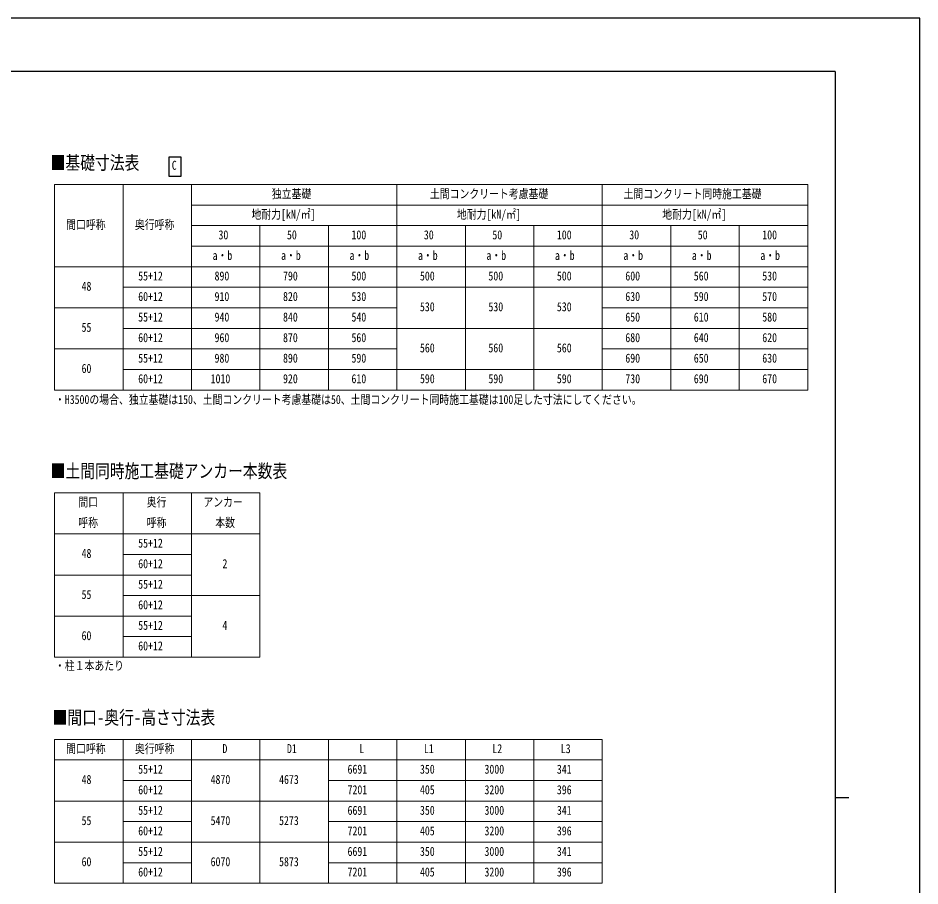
# Model space of a CAD drawing. Units: millimetres, scale not verified. Extents: x -16820 to 16820, y -11880 to 11880.
# Drawn here: x 3646 to 16820, y -789 to 11880 of the extents above; entities that cross this region are included whole.
import ezdxf
from ezdxf.enums import TextEntityAlignment as Align

# ---------------------------------------------------------------- set-up
doc = ezdxf.new("R2010")
doc.units = ezdxf.units.MM
doc.header["$LTSCALE"] = 50
doc.layers.add('0-1_TABLE1', color=7, linetype='Continuous', lineweight=18)
doc.layers.add('0-2_USER1', color=3, linetype='Continuous')
doc.layers.add('0-8_YKK_ZWAK', color=7, linetype='Continuous')
doc.styles.add('ＭＳ ゴシック', font='')
doc.styles.get('ＭＳ ゴシック').set_extended_font_data('MS Gothic')

msp = doc.modelspace()

# ---------------------------------------------------------------- linework, layer by layer
at = {"layer": '0-1_TABLE1'}
for p, q in [((4180, 9450), (15180, 9450)), ((4180, 9450), (4180, 6450)), ((5180, 9450), (5180, 6450)), ((9180, 9450), (9180, 6450)), ((12180, 9450), (12180, 6450)), ((6180, 9150), (15180, 9150)), ((6180, 8850), (15180, 8850)), ((7180, 8850), (7180, 6450)), ((8180, 8850), (8180, 6450)), ((10180, 8850), (10180, 6450)), ((11180, 8850), (11180, 6450)), ((13180, 8850), (13180, 6450)), ((14180, 8850), (14180, 6450)), ((6180, 8550), (15180, 8550)), ((5180, 7950), (15180, 7950)), ((4180, 7650), (9180, 7650)), ((12180, 7650), (15180, 7650)), ((5180, 7350), (15180, 7350)), ((4180, 7050), (9180, 7050)), ((12180, 7050), (15180, 7050)), ((5180, 6750), (15180, 6750)), ((4180, 4950), (7180, 4950)), ((4180, 4950), (4180, 2550)), ((5180, 4950), (5180, 2550)), ((6180, 4950), (6180, 2550)), ((7180, 4950), (7180, 2550)), ((4180, 4350), (7180, 4350)), ((5180, 4050), (6180, 4050)), ((4180, 3750), (6180, 3750)), ((5180, 3450), (7180, 3450)), ((4180, 3150), (6180, 3150)), ((5180, 2850), (6180, 2850)), ((4180, 1350), (12180, 1350)), ((4180, 1350), (4180, -750)), ((5180, 1350), (5180, -750)), ((6180, 1350), (6180, -750)), ((7180, 1350), (7180, -750)), ((8180, 1350), (8180, -750)), ((9180, 1350), (9180, -750)), ((10180, 1350), (10180, -750)), ((11180, 1350), (11180, -750)), ((12180, 1350), (12180, -750)), ((4180, 1050), (12180, 1050)), ((5180, 750), (6180, 750)), ((8180, 750), (12180, 750)), ((4180, 450), (12180, 450)), ((5180, 150), (6180, 150)), ((8180, 150), (12180, 150)), ((4180, -150), (12180, -150)), ((5180, -450), (6180, -450)), ((8180, -450), (12180, -450)), ((4180, -750), (12180, -750))]:
    msp.add_line(p, q, dxfattribs=at)
for points in [[(6180, 9450), (6180, 7950), (6180, 7650), (6180, 7350), (6180, 7050), (6180, 6750), (6180, 6450)], [(15180, 9450), (15180, 8850), (15180, 6450)], [(4180, 8250), (5180, 8250), (6180, 8250), (15180, 8250)], [(4180, 6450), (5180, 6450), (15180, 6450)], [(4180, 2550), (5180, 2550), (6180, 2550), (7180, 2550)]]:
    msp.add_lwpolyline(points, dxfattribs=at)
at = {"layer": '0-2_USER1'}
msp.add_lwpolyline([(5853.41, 9565.28), (5853.41, 9853.28), (6026.41, 9853.28), (6026.41, 9565.28)], close=True, dxfattribs=at)
at = {"layer": '0-8_YKK_ZWAK'}
for p, q in [((15580.08, 11100), (-15619.92, 11100)), ((15580.08, 11100), (15580.08, -10100)), ((15580.08, 500), (15780.08, 500))]:
    msp.add_line(p, q, dxfattribs=at)
msp.add_lwpolyline([(-16820, -11880), (16820, -11880), (16820, 11880), (-16820, 11880)], close=True, dxfattribs=at)

# ---------------------------------------------------------------- texts
at = {"layer": '0-1_TABLE1', "style": 'ＭＳ ゴシック', "width": 0.8}
for s, p in [('独立基礎', (7353.6, 9210)), ('土間コンクリート考慮基礎', (9662.4, 9210)), ('土間コンクリート同時施工基礎', (12489.6, 9210)), ('地耐力[kN/㎡]', (7056, 8910)), ('地耐力[kN/㎡]', (10056, 8910)), ('地耐力[kN/㎡]', (13056, 8910)), ('間口呼称', (4348.8, 8760)), ('奥行呼称', (5353.6, 8760)), ('30', (6574.4, 8610)), ('50', (7574.4, 8610)), ('100', (8516.8, 8610)), ('30', (9574.4, 8610)), ('50', (10574.4, 8610)), ('100', (11516.8, 8610)), ('30', (12574.4, 8610)), ('50', (13574.4, 8610)), ('100', (14516.8, 8610)), ('a・b', (6488, 8310)), ('a・b', (7488, 8310)), ('a・b', (8488, 8310)), ('a・b', (9488, 8310)), ('a・b', (10488, 8310)), ('a・b', (11488, 8310)), ('a・b', (12488, 8310)), ('a・b', (13488, 8310)), ('a・b', (14488, 8310)), ('55+12', (5401.6, 8010)), ('890', (6516.8, 8010)), ('790', (7516.8, 8010)), ('500', (8516.8, 8010)), ('500', (9516.8, 8010)), ('500', (10516.8, 8010)), ('500', (11516.8, 8010)), ('600', (12516.8, 8010)), ('560', (13516.8, 8010)), ('530', (14516.8, 8010)), ('48', (4574.4, 7860)), ('60+12', (5401.6, 7710)), ('910', (6516.8, 7710)), ('820', (7516.8, 7710)), ('530', (8516.8, 7710)), ('630', (12516.8, 7710)), ('590', (13516.8, 7710)), ('570', (14516.8, 7710)), ('530', (9516.8, 7560)), ('530', (10516.8, 7560)), ('530', (11516.8, 7560)), ('55+12', (5401.6, 7410)), ('940', (6516.8, 7410)), ('840', (7516.8, 7410)), ('540', (8516.8, 7410)), ('650', (12516.8, 7410)), ('610', (13516.8, 7410)), ('580', (14516.8, 7410)), ('55', (4574.4, 7260)), ('60+12', (5401.6, 7110)), ('960', (6516.8, 7110)), ('870', (7516.8, 7110)), ('560', (8516.8, 7110)), ('680', (12516.8, 7110)), ('640', (13516.8, 7110)), ('620', (14516.8, 7110)), ('560', (9516.8, 6960)), ('560', (10516.8, 6960)), ('560', (11516.8, 6960)), ('55+12', (5401.6, 6810)), ('980', (6516.8, 6810)), ('890', (7516.8, 6810)), ('590', (8516.8, 6810)), ('690', (12516.8, 6810)), ('650', (13516.8, 6810)), ('630', (14516.8, 6810)), ('60', (4574.4, 6660)), ('60+12', (5401.6, 6510)), ('1010', (6459.2, 6510)), ('920', (7516.8, 6510)), ('610', (8516.8, 6510)), ('590', (9516.8, 6510)), ('590', (10516.8, 6510)), ('590', (11516.8, 6510)), ('730', (12516.8, 6510)), ('690', (13516.8, 6510)), ('670', (14516.8, 6510)), ('間口', (4526.4, 4710)), ('奥行', (5526.4, 4710)), ('アンカー', (6353.6, 4710)), ('呼称', (4526.4, 4410)), ('呼称', (5526.4, 4410)), ('本数', (6526.4, 4410)), ('55+12', (5401.6, 4110)), ('48', (4574.4, 3960)), ('60+12', (5401.6, 3810)), ('2', (6632, 3810)), ('55+12', (5401.6, 3510)), ('55', (4574.4, 3360)), ('60+12', (5401.6, 3210)), ('55+12', (5401.6, 2910)), ('4', (6632, 2910)), ('60', (4574.4, 2760)), ('60+12', (5401.6, 2610)), ('間口呼称', (4348.8, 1110)), ('奥行呼称', (5353.6, 1110)), ('D', (6632, 1110)), ('D1', (7574.4, 1110)), ('L', (8632, 1110)), ('L1', (9574.4, 1110)), ('L2', (10574.4, 1110)), ('L3', (11574.4, 1110)), ('55+12', (5401.6, 810)), ('6691', (8459.2, 810)), ('350', (9516.8, 810)), ('3000', (10459.2, 810)), ('341', (11516.8, 810)), ('48', (4574.4, 660)), ('4870', (6459.2, 660)), ('4673', (7459.2, 660)), ('60+12', (5401.6, 510)), ('7201', (8459.2, 510)), ('405', (9516.8, 510)), ('3200', (10459.2, 510)), ('396', (11516.8, 510)), ('55+12', (5401.6, 210)), ('6691', (8459.2, 210)), ('350', (9516.8, 210)), ('3000', (10459.2, 210)), ('341', (11516.8, 210)), ('55', (4574.4, 60)), ('5470', (6459.2, 60)), ('5273', (7459.2, 60)), ('60+12', (5401.6, -90)), ('7201', (8459.2, -90)), ('405', (9516.8, -90)), ('3200', (10459.2, -90)), ('396', (11516.8, -90)), ('55+12', (5401.6, -390)), ('6691', (8459.2, -390)), ('350', (9516.8, -390)), ('3000', (10459.2, -390)), ('341', (11516.8, -390)), ('60', (4574.4, -540)), ('6070', (6459.2, -540)), ('5873', (7459.2, -540)), ('60+12', (5401.6, -690)), ('7201', (8459.2, -690)), ('405', (9516.8, -690)), ('3200', (10459.2, -690)), ('396', (11516.8, -690))]:
    msp.add_text(s, height=132, dxfattribs=at).set_placement(p, align=Align.BOTTOM_LEFT)
at = {"layer": '0-2_USER1', "style": 'ＭＳ ゴシック', "width": 0.8}
for s, height, p in [('■基礎寸法表', 197.9, (4122.73, 9610)), ('C', 132, (5891.91, 9625.28)), ('・H3500の場合、独立基礎は150、土間コンクリート考慮基礎は50、土間コンクリート同時施工基礎は100足した寸法にしてください。', 132, (4185.17, 6206.5)), ('■土間同時施工基礎アンカー本数表', 197.9, (4122.73, 5110)), ('・柱１本あたり', 132, (4185.17, 2321.5)), ('■間口-奥行-高さ寸法表', 197.9, (4151.2, 1511.07))]:
    msp.add_text(s, height=height, dxfattribs=at).set_placement(p, align=Align.BOTTOM_LEFT)

doc.saveas('drawing.dxf')
